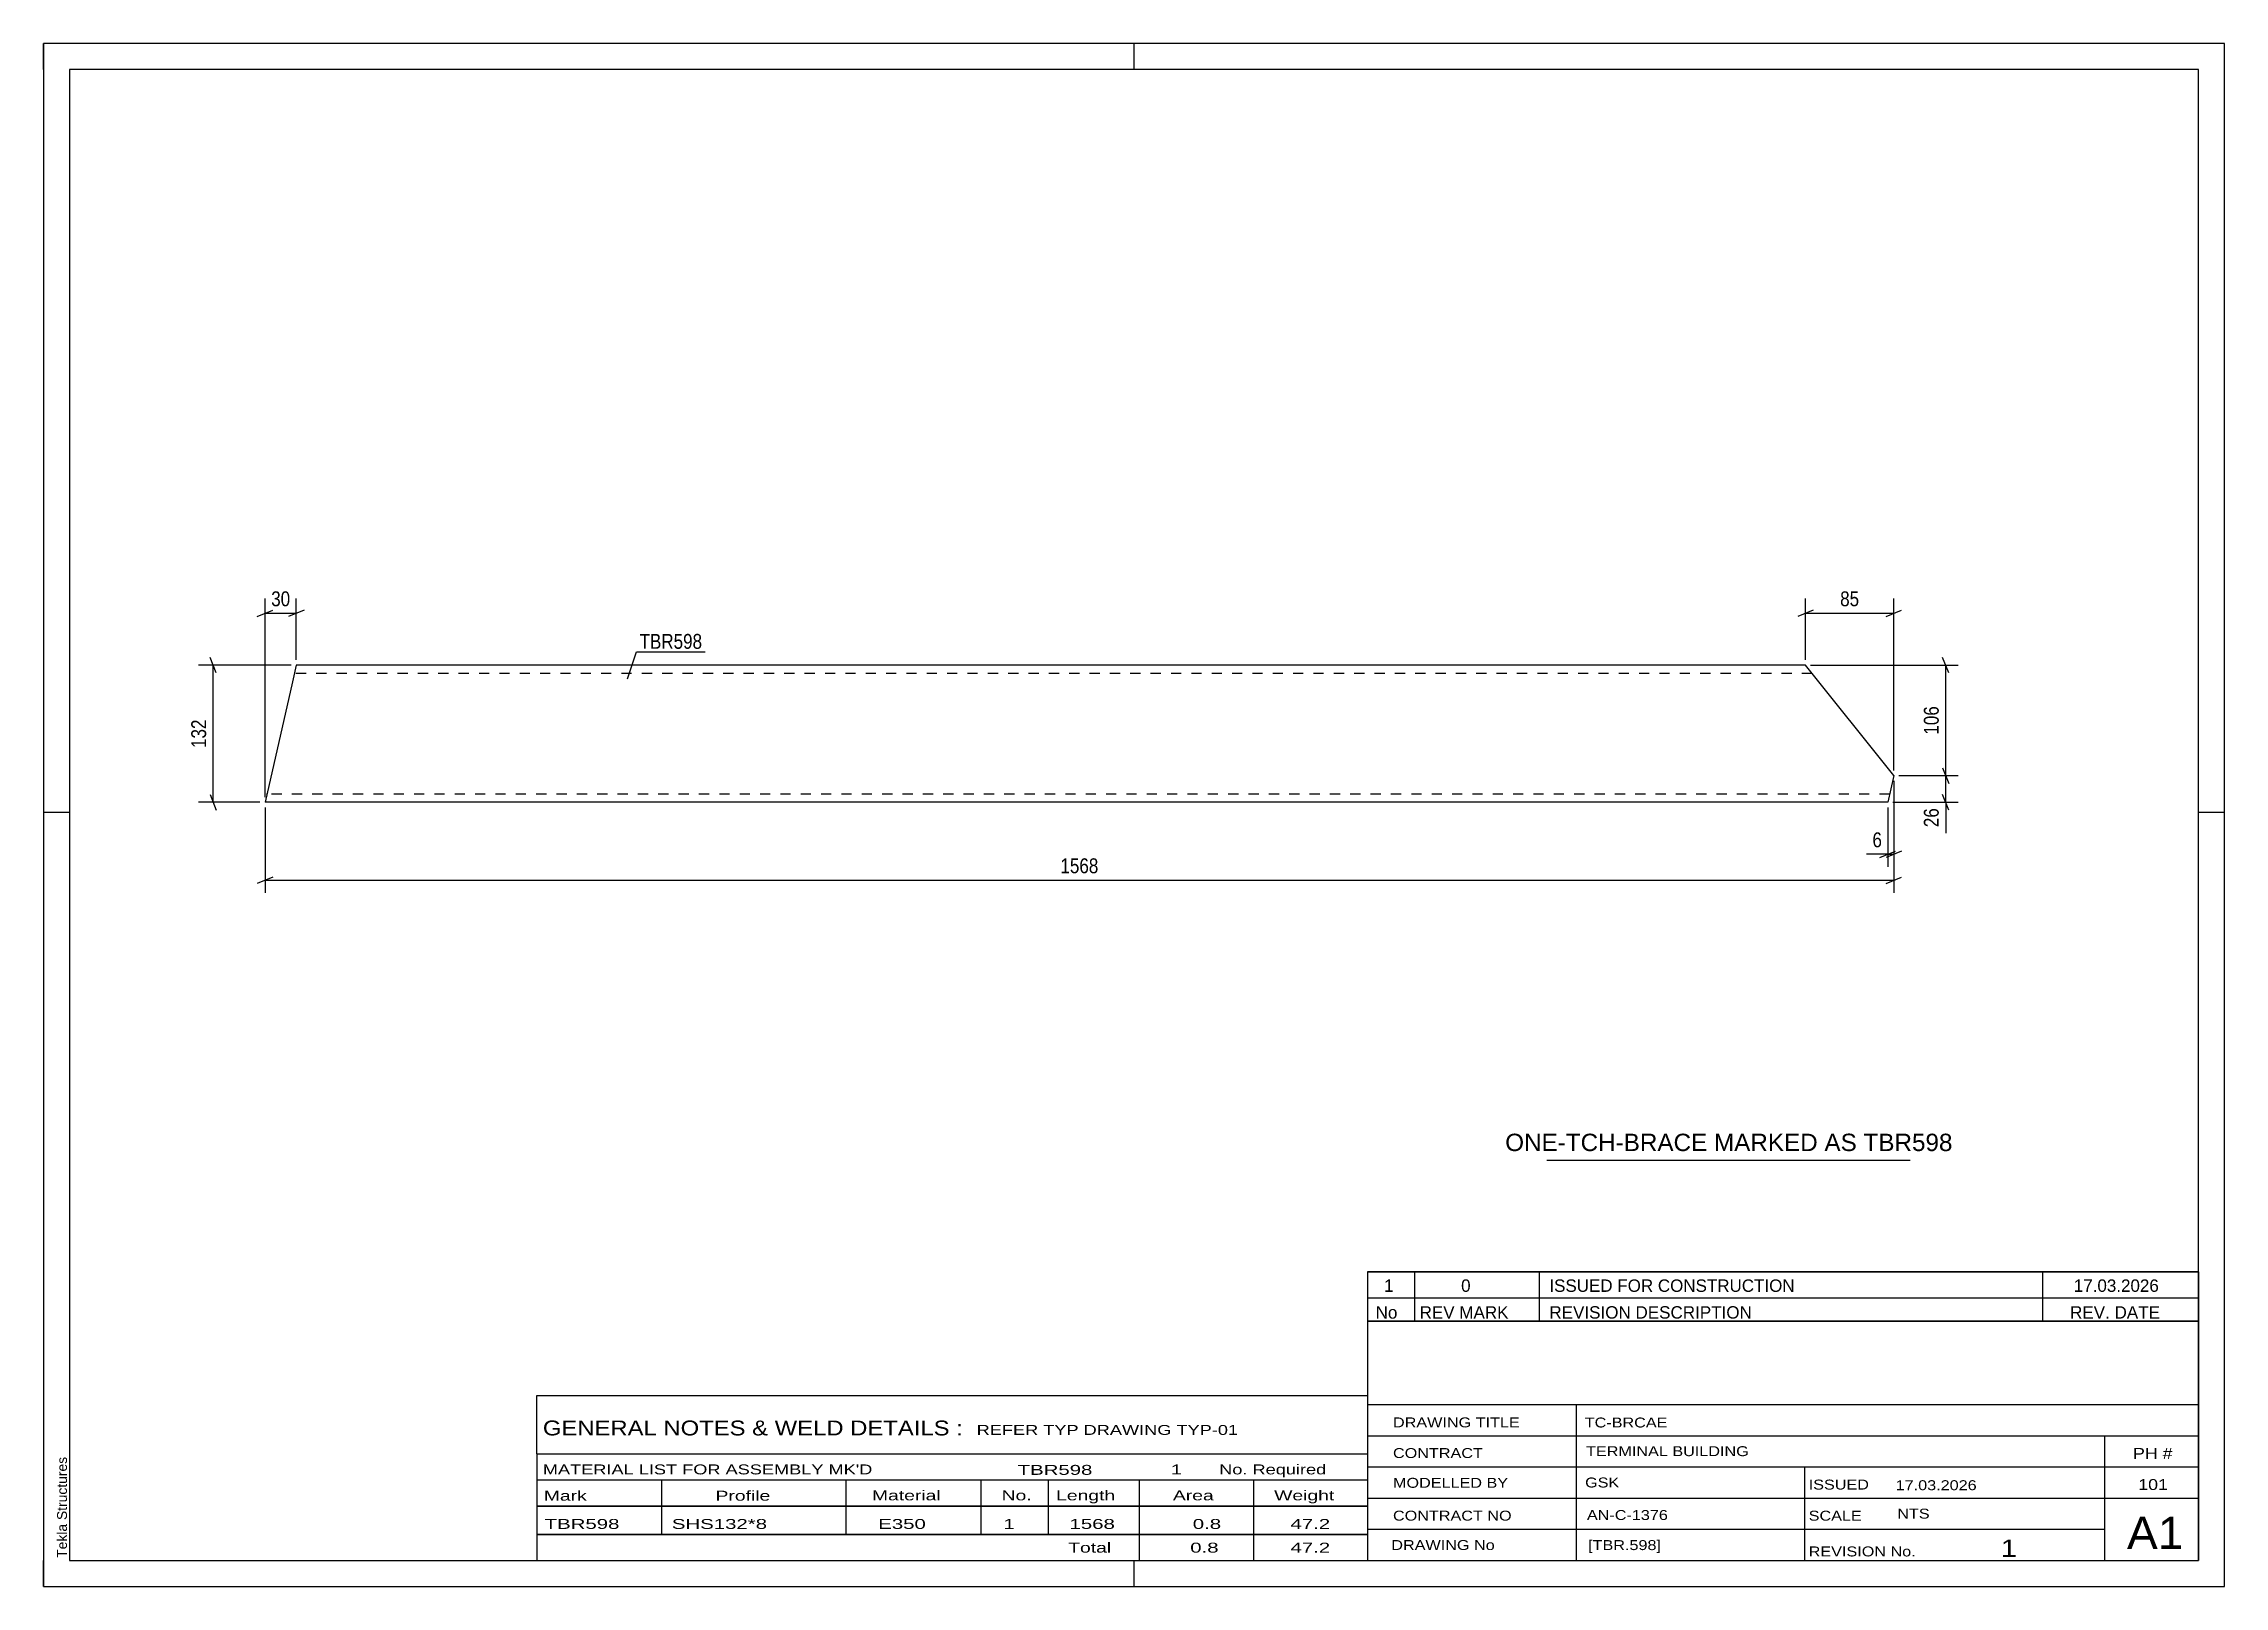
# Model space of a CAD drawing. Header units: millimetres. Extents: x 0 to 420, y 0 to 297.
import ezdxf

# ---------------------------------------------------------------- set-up
doc = ezdxf.new("R2010")
doc.units = ezdxf.units.MM
doc.linetypes.add('DXK_LINE_DOT2', pattern=[3.9198, 1.9599, -1.9599])
doc.styles.add('Arial', font='ARIAL.TTF', dxfattribs={"height": 0.2})
doc.styles.add('Arial Narrow', font='ARIALN.TTF', dxfattribs={"height": 0.2})

# ---------------------------------------------------------------- blocks, each defined once
blk = doc.blocks.new('Unknown-585400371-1162')
at = {"color": 5, "linetype": 'Continuous'}
for p, q in [((420, 297), (0, 297)), ((0, 297), (0, 0)), ((0, 292), (0, 297)), ((210, 292), (210, 297)), ((420, 0), (420, 297)), ((415, 292), (5, 292)), ((5, 292), (5, 5)), ((415, 5), (415, 292)), ((5, 149), (0, 149)), ((420, 149), (415, 149)), ((0, 0), (0, 5)), ((5, 5), (415, 5)), ((210, 0), (210, 5)), ((0, 0), (420, 0))]:
    blk.add_line(p, q, dxfattribs=at)
at = {"color": 174, "linetype": 'Continuous', "style": 'Arial'}
blk.add_text('Tekla Structures', height=1.9102, rotation=90, dxfattribs=at).set_placement((4.5, 5.5))
blk = doc.blocks.new('Part-585400371-2267 - 2266')
at = {"color": 2, "linetype": 'Continuous'}
for p, q in [((48.66, 177.34), (47.93, 174.14)), ((339.32, 177.34), (48.66, 177.34)), ((356.33, 156.09), (339.32, 177.34)), ((47.93, 174.14), (42.65, 150.94)), ((356.33, 156.09), (355.17, 150.94)), ((355.17, 150.94), (42.65, 150.94))]:
    blk.add_line(p, q, dxfattribs=at)
at = {"color": 7, "linetype": 'DXK_LINE_DOT2'}
for p, q in [((340.6, 175.74), (48.3, 175.74)), ((43.02, 152.54), (43.05, 152.66)), ((355.53, 152.54), (43.02, 152.54))]:
    blk.add_line(p, q, dxfattribs=at)
blk = doc.blocks.new('StraightDimension-585400371-2468 - 2266')
at = {"color": 7, "linetype": 'Continuous'}
for p, q in [((340.32, 177.34), (368.73, 177.34)), ((366.93, 175.84), (365.73, 178.84)), ((366.33, 156.09), (366.33, 177.34)), ((357.33, 156.09), (368.73, 156.09)), ((365.73, 157.59), (366.93, 154.59))]:
    blk.add_line(p, q, dxfattribs=at)
at = {"color": 0}
blk.add_wipeout([(365.58, 170.06), (361.38, 170.06), (361.38, 163.37), (365.58, 163.37)], dxfattribs=at)
at = {"color": 3, "style": 'Arial Narrow'}
blk.add_text('106', height=2.863, rotation=90.0002, dxfattribs=at).set_placement((364.98, 163.97))
blk = doc.blocks.new('StraightDimension-585400371-2469 - 2266')
at = {"color": 7, "linetype": 'Continuous'}
for p, q in [((357.33, 156.09), (368.73, 156.09)), ((365.73, 157.59), (366.93, 154.59)), ((366.33, 150.94), (366.33, 156.09)), ((366.93, 149.44), (365.73, 152.44)), ((356.17, 150.94), (368.73, 150.94))]:
    blk.add_line(p, q, dxfattribs=at)
at = {"color": 0}
blk.add_wipeout([(365.58, 150.41), (361.38, 150.41), (361.38, 145.56), (365.58, 145.56)], dxfattribs=at)
at = {"color": 7, "linetype": 'Continuous'}
blk.add_line((366.33, 150.94), (366.33, 145.03), dxfattribs=at)
blk.add_line((366.33, 150.94), (366.33, 145.03), dxfattribs=at)
at = {"color": 3, "style": 'Arial Narrow'}
blk.add_text('26', height=2.863, rotation=90.0002, dxfattribs=at).set_placement((364.98, 146.16))
blk = doc.blocks.new('StraightDimension-585400371-2479 - 2266')
at = {"color": 7, "linetype": 'Continuous'}
for p, q in [((47.66, 177.34), (29.8, 177.34)), ((33.25, 175.84), (32.05, 178.84)), ((32.65, 150.94), (32.65, 177.34)), ((32.05, 152.44), (33.25, 149.44)), ((41.65, 150.94), (29.8, 150.94))]:
    blk.add_line(p, q, dxfattribs=at)
at = {"color": 0}
blk.add_wipeout([(31.9, 167.48), (27.7, 167.48), (27.7, 160.8), (31.9, 160.8)], dxfattribs=at)
at = {"color": 3, "style": 'Arial Narrow'}
blk.add_text('132', height=2.863, rotation=90.0002, dxfattribs=at).set_placement((31.3, 161.4))
blk = doc.blocks.new('StraightDimension-585400371-2486 - 2266')
at = {"color": 7, "linetype": 'Continuous'}
for p, q in [((339.32, 178.34), (339.32, 190.19)), ((356.33, 157.09), (356.33, 190.19)), ((340.82, 187.94), (337.82, 186.74)), ((339.32, 187.34), (356.33, 187.34)), ((354.83, 186.74), (357.83, 187.94))]:
    blk.add_line(p, q, dxfattribs=at)
at = {"color": 0}
blk.add_wipeout([(350.25, 188.09), (350.25, 192.29), (345.4, 192.29), (345.4, 188.09)], dxfattribs=at)
at = {"color": 3, "style": 'Arial Narrow'}
blk.add_text('85', height=2.863, dxfattribs=at).set_placement((346, 188.69))
blk = doc.blocks.new('StraightDimension-585400371-2491 - 2266')
at = {"color": 7, "linetype": 'Continuous'}
for p, q in [((42.65, 151.94), (42.65, 190.19)), ((48.66, 178.34), (48.66, 190.19)), ((41.15, 186.74), (44.15, 187.94)), ((42.65, 187.34), (48.66, 187.34)), ((50.16, 187.94), (47.16, 186.74))]:
    blk.add_line(p, q, dxfattribs=at)
at = {"color": 0}
blk.add_wipeout([(48.09, 188.09), (48.09, 192.29), (43.23, 192.29), (43.23, 188.09)], dxfattribs=at)
at = {"color": 3, "style": 'Arial Narrow'}
blk.add_text('30', height=2.863, dxfattribs=at).set_placement((43.83, 188.69))
blk = doc.blocks.new('StraightDimension-585400371-2495 - 2266')
at = {"color": 7, "linetype": 'Continuous'}
for p, q in [((356.33, 155.09), (356.33, 138.54)), ((355.17, 149.94), (355.17, 138.54)), ((353.67, 140.34), (356.67, 141.54)), ((357.83, 141.54), (354.83, 140.34)), ((355.17, 140.94), (356.33, 140.94))]:
    blk.add_line(p, q, dxfattribs=at)
at = {"color": 0}
blk.add_wipeout([(354.65, 141.69), (354.65, 145.89), (351.62, 145.89), (351.62, 141.69)], dxfattribs=at)
at = {"color": 7, "linetype": 'Continuous'}
blk.add_line((355.17, 140.94), (351.09, 140.94), dxfattribs=at)
blk.add_line((355.17, 140.94), (351.09, 140.94), dxfattribs=at)
at = {"color": 3, "style": 'Arial Narrow'}
blk.add_text('6', height=2.86, dxfattribs=at).set_placement((352.22, 142.29))
blk = doc.blocks.new('StraightDimension-585400371-2499 - 2266')
at = {"color": 7, "linetype": 'Continuous'}
for p, q in [((356.33, 155.09), (356.33, 133.54)), ((42.65, 149.94), (42.65, 133.54)), ((44.15, 136.54), (41.15, 135.34)), ((42.65, 135.94), (356.33, 135.94)), ((354.83, 135.34), (357.83, 136.54))]:
    blk.add_line(p, q, dxfattribs=at)
at = {"color": 0}
blk.add_wipeout([(203.75, 136.69), (203.75, 140.89), (195.23, 140.89), (195.23, 136.69)], dxfattribs=at)
at = {"color": 3, "style": 'Arial Narrow'}
blk.add_text('1568', height=2.863, dxfattribs=at).set_placement((195.83, 137.29))
blk = doc.blocks.new('Unknown-585400371-2679')
at = {"color": 7, "linetype": 'Continuous'}
for p, q in [((255, 51.05), (255, 5)), ((255, 51.05), (415, 51.05)), ((415, 51), (415, 5)), ((255, 35), (415, 35)), ((295.14, 35), (295.14, 5)), ((255, 29), (415, 29)), ((397, 5.05), (397, 29.05)), ((255, 23), (415, 23)), ((339.14, 23), (339.14, 5)), ((255, 17), (415, 17)), ((255, 11), (397, 11)), ((255, 5), (415, 5))]:
    blk.add_line(p, q, dxfattribs=at)
at = {"color": 7, "style": 'Arial Narrow'}
for s, height, width, p in [('DRAWING TITLE', 1.9089, 1.425378, (259.88, 30.61)), ('TC-BRCAE', 1.909, 1.425378, (296.81, 30.59)), ('CONTRACT', 1.909, 1.425378, (259.88, 24.71)), ('TERMINAL BUILDING', 1.9089, 1.425378, (297.06, 25.07)), ('MODELLED BY', 1.9089, 1.425378, (259.88, 18.98)), ('GSK', 1.909, 1.425378, (296.88, 19.04)), ('ISSUED', 1.909, 1.425378, (339.94, 18.64)), ('17.03.2026', 1.909, 1.425378, (356.69, 18.52)), ('CONTRACT NO', 1.9089, 1.425378, (259.88, 12.66)), ('AN-C-1376', 1.909, 1.425378, (297.23, 12.78)), ('SCALE', 1.909, 1.425378, (339.94, 12.65)), ('A1', 6.204, 1.25, (401.24, 7.2)), ('DRAWING No', 1.909, 1.425378, (259.56, 7)), ('[TBR.598]', 1.909, 1.425378, (297.46, 6.99)), ('1', 3.34, 1.5, (376.91, 5.68)), ('REVISION No.', 1.9089, 1.425378, (339.94, 5.77))]:
    blk.add_text(s, height=height, dxfattribs=dict(at, width=width)).set_placement(p)
at = {"color": 7, "linetype": 'Continuous', "style": 'Arial Narrow'}
for s, height, width, p in [('PH #', 2.1, 1.42538, (402.4, 24.55)), ('101', 2.1, 1.42538, (403.41, 18.55)), ('NTS', 1.909, 1.425378, (357, 13.05))]:
    blk.add_text(s, height=height, dxfattribs=dict(at, width=width)).set_placement(p)
blk = doc.blocks.new('Unknown-585400371-2680')
at = {"color": 7, "linetype": 'Continuous'}
for p, q in [((255, 60.55), (415, 60.55)), ((415, 60.55), (255, 60.55)), ((255, 60.55), (255, 55.55)), ((264, 60.55), (264, 55.55)), ((288, 60.55), (288, 55.55)), ((385, 60.55), (385, 55.55)), ((415, 60.55), (415, 55.55)), ((255, 55.55), (415, 55.55)), ((255, 55.55), (255, 51.05)), ((255, 55.55), (415, 55.55)), ((264, 55.55), (264, 51.05)), ((288, 55.55), (288, 51.05)), ((385, 55.55), (385, 51.05)), ((415, 55.55), (415, 51.05)), ((415, 51.05), (255, 51.05))]:
    blk.add_line(p, q, dxfattribs=at)
at = {"color": 7, "linetype": 'Continuous', "style": 'Arial Narrow'}
for s, height, width, p in [('1', 2.39, 1.196471, (258.16, 56.7)), ('0', 2.39, 1.196471, (273, 56.7)), ('ISSUED FOR CONSTRUCTION', 2.3861, 1.196471, (290, 56.7)), ('17.03.2026', 2.386, 1.196471, (391, 56.7)), ('No', 2.386, 1.2, (256.54, 51.55)), ('REV MARK', 2.386, 1.2, (265, 51.55)), ('REVISION DESCRIPTION', 2.3861, 1.2, (290, 51.55)), ('REV. DATE', 2.386, 1.2, (390.28, 51.55))]:
    blk.add_text(s, height=height, dxfattribs=dict(at, width=width)).set_placement(p)
blk = doc.blocks.new('Unknown-585400371-2681')
at = {"color": 7, "linetype": 'Continuous'}
for p, q in [((95, 36.75), (255, 36.75)), ((95, 25.5), (95, 36.75)), ((255, 36.75), (255, 25.5)), ((95, 25.5), (255, 25.5)), ((95, 25.5), (95, 20.5)), ((255, 25.5), (255, 20.5)), ((95, 20.5), (255, 20.5)), ((95, 20.5), (95, 15.5)), ((119, 20.5), (119, 15.5)), ((154.5, 20.5), (154.5, 15.5)), ((180.5, 20.5), (180.5, 15.5)), ((193.5, 20.5), (193.5, 15.5)), ((211, 20.5), (211, 15.5)), ((233, 20.5), (233, 15.5)), ((255, 20.5), (255, 15.5)), ((95, 15.5), (255, 15.5)), ((95, 15.45), (95, 10.05)), ((95, 15.45), (255, 15.45)), ((119, 15.5), (119, 10)), ((154.5, 15.5), (154.5, 10)), ((180.5, 15.5), (180.5, 10)), ((193.5, 15.5), (193.5, 10)), ((211, 15.5), (211, 10)), ((233, 15.5), (233, 10)), ((255, 15.45), (255, 10.05)), ((95, 10.05), (255, 10.05)), ((95, 10), (255, 10)), ((95, 10), (95, 5)), ((211, 10), (211, 5)), ((233, 10), (233, 5)), ((255, 10), (255, 5)), ((95, 5), (255, 5))]:
    blk.add_line(p, q, dxfattribs=at)
at = {"color": 7, "style": 'Arial Narrow'}
for s, height, width, p in [('GENERAL NOTES & WELD DETAILS :', 2.8633, 1.4, (96.15, 29.06)), ('REFER TYP DRAWING TYP-01', 1.9089, 1.6, (179.7, 29.16)), ("MATERIAL LIST FOR ASSEMBLY MK'D", 1.9089, 1.6, (96.15, 21.56)), ('TBR598', 1.909, 1.794707, (187.59, 21.47)), ('1', 1.91, 1.794707, (217.08, 21.56)), ('No. Required', 1.9089, 1.6, (226.41, 21.56)), ('Mark', 1.909, 1.7, (96.34, 16.5)), ('Profile', 1.909, 1.7, (129.41, 16.5)), ('Material', 1.909, 1.7, (159.54, 16.56)), ('No.', 1.909, 1.7, (184.5, 16.56)), ('Length', 1.909, 1.7, (195, 16.56)), ('Area', 1.909, 1.7, (217.5, 16.56)), ('Weight', 1.909, 1.7, (237, 16.56))]:
    blk.add_text(s, height=height, dxfattribs=dict(at, width=width)).set_placement(p)
at = {"color": 7, "linetype": 'Continuous', "style": 'Arial Narrow'}
for s, height, width, p in [('TBR598', 1.909, 1.794707, (96.5, 11.06)), ('SHS132*8', 1.909, 1.794707, (121, 11.06)), ('E350', 1.909, 1.794707, (160.74, 11.06)), ('1', 1.91, 1.794707, (184.86, 11.06)), ('1568', 1.909, 1.794707, (197.58, 11.06)), ('0.8', 1.909, 1.794707, (221.32, 11.06)), ('47.2', 1.909, 1.794707, (240.14, 11.06)), ('Total', 1.909, 1.7, (197.33, 6.5)), ('0.8', 1.909, 1.794707, (220.83, 6.5)), ('47.2', 1.909, 1.794707, (240.14, 6.5))]:
    blk.add_text(s, height=height, dxfattribs=dict(at, width=width)).set_placement(p)
blk = doc.blocks.new('Unknown-585400371-2682')
at = {"color": 7, "linetype": 'Continuous'}
blk.add_line((289.5, 82.05), (359.5, 82.05), dxfattribs=at)
at = {"color": 7, "style": 'Arial'}
blk.add_text('ONE-TCH-BRACE MARKED AS TBR598', height=3.3428, dxfattribs=at).set_placement((281.49, 83.8))
blk = doc.blocks.new('Mark-585400371-2270 - 2266')
at = {"color": 0}
blk.add_wipeout([(126.84, 180.49), (126.84, 183.49), (114.78, 183.49), (114.78, 180.49)], dxfattribs=at)
blk.add_wipeout([(126.84, 180.49), (126.84, 183.49), (114.78, 183.49), (114.78, 180.49)], dxfattribs=at)
at = {"color": 30, "linetype": 'Continuous'}
for p, q in [((112.47, 174.73), (114.18, 179.89)), ((114.18, 179.89), (127.44, 179.89))]:
    blk.add_line(p, q, dxfattribs=at)
at = {"color": 3, "style": 'Arial Narrow'}
blk.add_text('TBR598', height=2.863, dxfattribs=at).set_placement((114.78, 180.49))

msp = doc.modelspace()

# ---------------------------------------------------------------- block references
for name in ['Unknown-585400371-1162', 'Part-585400371-2267 - 2266', 'Unknown-585400371-2682', 'Unknown-585400371-2680', 'Unknown-585400371-2679', 'Unknown-585400371-2681']:
    msp.add_blockref(name, (0, 0))

# ---------------------------------------------------------------- next in the draw order: block references
for name in ['Mark-585400371-2270 - 2266', 'StraightDimension-585400371-2479 - 2266', 'StraightDimension-585400371-2468 - 2266']:
    msp.add_blockref(name, (0, 0))

# ---------------------------------------------------------------- next in the draw order: block references
for name in ['StraightDimension-585400371-2491 - 2266', 'StraightDimension-585400371-2469 - 2266']:
    msp.add_blockref(name, (0, 0))

# ---------------------------------------------------------------- next in the draw order: block references
msp.add_blockref('StraightDimension-585400371-2486 - 2266', (0, 0))

# ---------------------------------------------------------------- next in the draw order: block references
msp.add_blockref('StraightDimension-585400371-2495 - 2266', (0, 0))

# ---------------------------------------------------------------- next in the draw order: block references
msp.add_blockref('StraightDimension-585400371-2499 - 2266', (0, 0))

doc.saveas('drawing.dxf')
